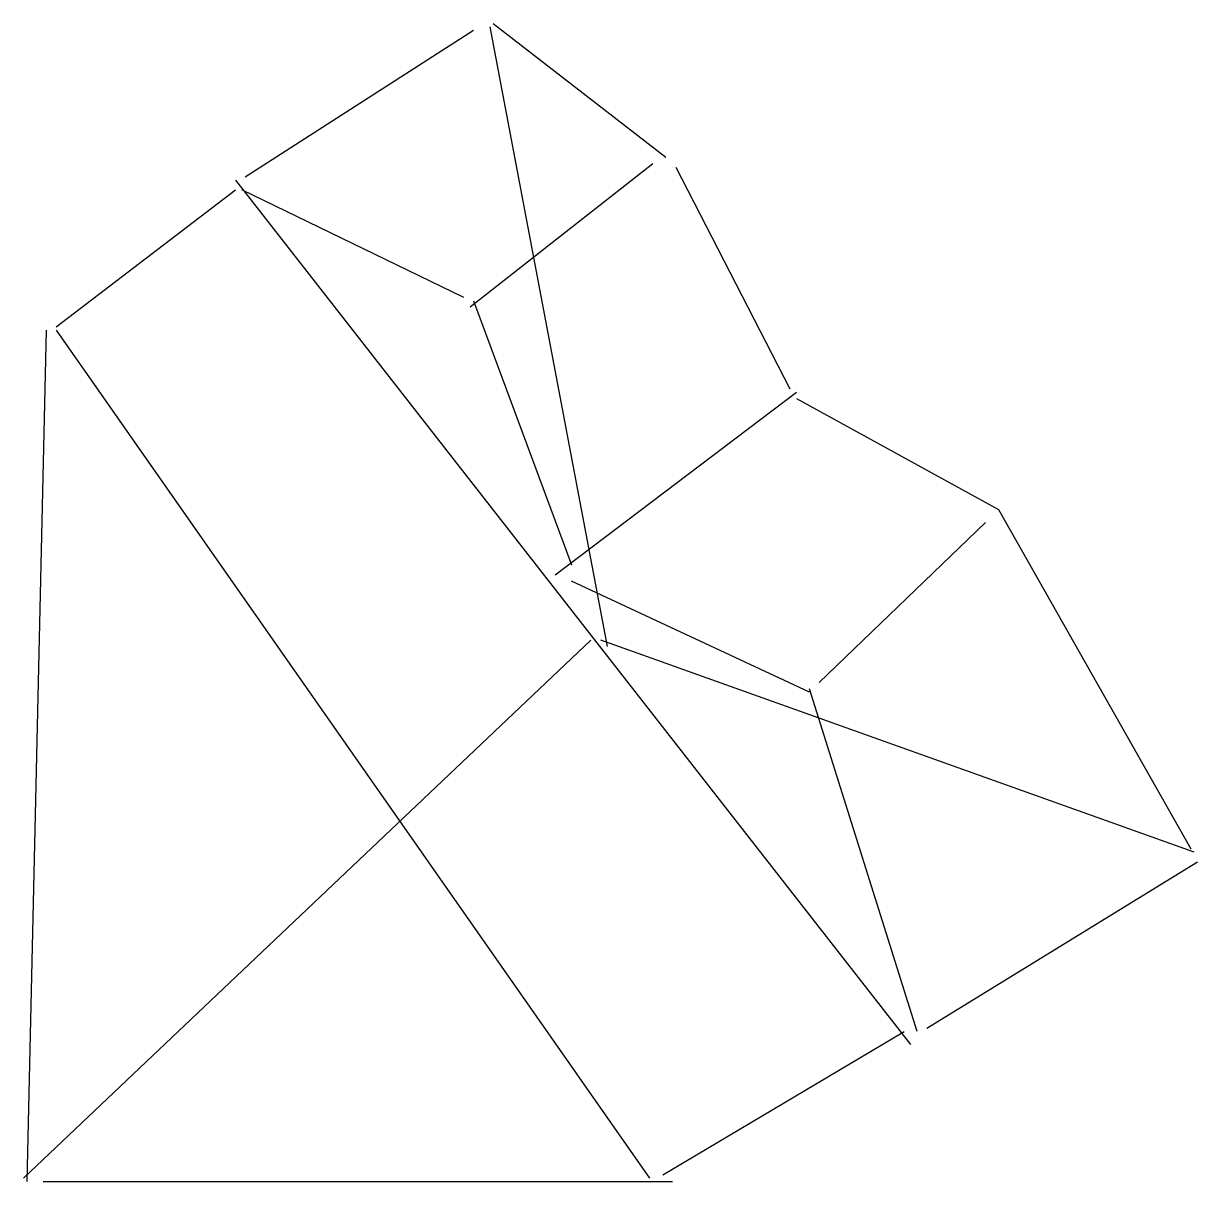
# Model space of a CAD drawing. Header units: metres. Extents: x 108 to 398, y -147 to 138.
import ezdxf

# ---------------------------------------------------------------- set-up
doc = ezdxf.new("R2010")
doc.units = ezdxf.units.M

msp = doc.modelspace()

# ---------------------------------------------------------------- linework, layer by layer
at = {"color": 0, "linetype": 'CONTINUOUS'}
for p, q in [((162.922785, 100.56962), (219.241772, 136.774684)), ((223.264557, 137.579241), (252.228608, -15.286582)), ((224.069114, 138.383797), (266.710633, 105.396962)), ((263.492405, 103.787848), (218.437215, 68.387342)), ((269.124304, 102.983291), (297.283797, 48.273418)), ((160.509114, 99.765063), (327.052405, -113.442532)), ((116.258481, 63.56), (160.509114, 97.351392)), ((216.828101, 70.801013), (162.118228, 97.351392)), ((219.241772, 69.996456), (243.378481, 4.827342)), ((113.84481, 62.755443), (109.017468, -147.233924)), ((116.258481, 62.755443), (262.687848, -146.429367)), ((239.355696, 2.413671), (298.892911, 47.468861)), ((298.892911, 45.859747), (348.775443, 18.50481)), ((348.775443, 18.50481), (396.244304, -65.169114)), ((304.52481, -24.136709), (345.557215, 15.286582)), ((302.111139, -26.55038), (243.378481, 0.804557)), ((108.212911, -146.429367), (248.205823, -13.677468)), ((397.048861, -65.973671), (250.619494, -13.677468)), ((328.661519, -110.224304), (302.111139, -25.745823)), ((331.07519, -109.419747), (397.853418, -68.387342)), ((265.906076, -145.62481), (325.443291, -110.224304)), ((113.040253, -147.233924), (268.319747, -147.233924))]:
    msp.add_line(p, q, dxfattribs=at)

doc.saveas('drawing.dxf')
